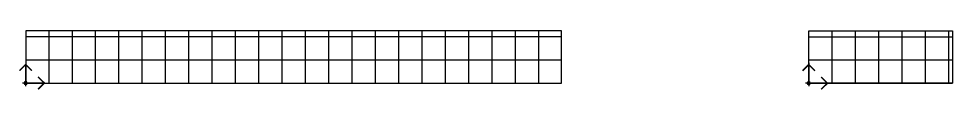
# Model space of a CAD drawing. Header units: metres. Extents: x 320 to 393, y -284 to -70.
# Drawn here: x 341.04 to 365.06, y -185.88 to -184.34 of the extents above; entities that cross this region are included whole.
import ezdxf

# ---------------------------------------------------------------- set-up
doc = ezdxf.new("R2010")
doc.units = ezdxf.units.M
doc.layers.add('contorno', color=2, linetype='Continuous')
doc.layers.add('Hatch pisos balcones', color=252, linetype='Continuous')

# ---------------------------------------------------------------- blocks, each defined once
blk = doc.blocks.new('dsdadaaa')
at = {"layer": 'contorno', "color": 1}
for p, q in [((338.352, -127.395), (338.352, -127.235)), ((338.433, -127.315), (338.273, -127.315))]:
    blk.add_line(p, q, dxfattribs=at)
at = {"layer": 'contorno', "color": 3, "const_width": 0.04}
blk.add_lwpolyline([(338.512, -127.635), (338.352, -127.795), (338.192, -127.635), (338.352, -127.795), (338.352, -127.315), (338.832, -127.315), (338.672, -127.475), (338.832, -127.315), (338.672, -127.155)], dxfattribs=at)
at = {"layer": 'contorno', "color": 1}
blk.add_circle((338.353, -127.315), 0.04, dxfattribs=at)

msp = doc.modelspace()

# ---------------------------------------------------------------- hatches: boundary and pattern name
at = {"layer": 'Hatch pisos balcones'}
h = msp.add_hatch(dxfattribs=at)
h.set_pattern_fill('_USER', color=256, scale=0.6, double=1, pattern_type=0)
h.set_pattern_definition([(0, (341.2245, -185.6931), (0, 0.6), []), (90, (341.2245, -185.6931), (-0.6, 4e-17), [])])
h.paths.add_polyline_path([(341.225, -184.345), (341.225, -185.673, -0.414218), (341.245, -185.693), (341.465, -185.693), (355.013, -185.694), (355.013, -184.345)])
h = msp.add_hatch(dxfattribs=at)
h.set_pattern_fill('_USER', color=256, scale=0.6, double=1, pattern_type=0)
h.set_pattern_definition([(0, (361.3704, -185.696), (0, 0.6), []), (90, (361.3704, -185.696), (-0.6, 4e-17), [])])
h.paths.add_polyline_path([(361.37, -184.345), (361.37, -185.676, -0.414218), (361.39, -185.696), (365.065, -185.696), (365.065, -184.345)])

# ---------------------------------------------------------------- linework, layer by layer
at = {"layer": 'contorno'}
for points in [[(341.225, -185.693), (355.013, -185.694), (355.013, -184.345), (341.225, -184.345)], [(365.065, -185.696), (361.37, -185.696), (361.37, -184.345), (365.065, -184.345)]]:
    msp.add_lwpolyline(points, close=True, dxfattribs=at)

# ---------------------------------------------------------------- block references
at = {"layer": 'contorno', "xscale": -1, "rotation": 180}
for p in [(2.872, -313.008), (23.018, -313.011)]:
    msp.add_blockref('dsdadaaa', p, dxfattribs=at)

doc.saveas('drawing.dxf')
